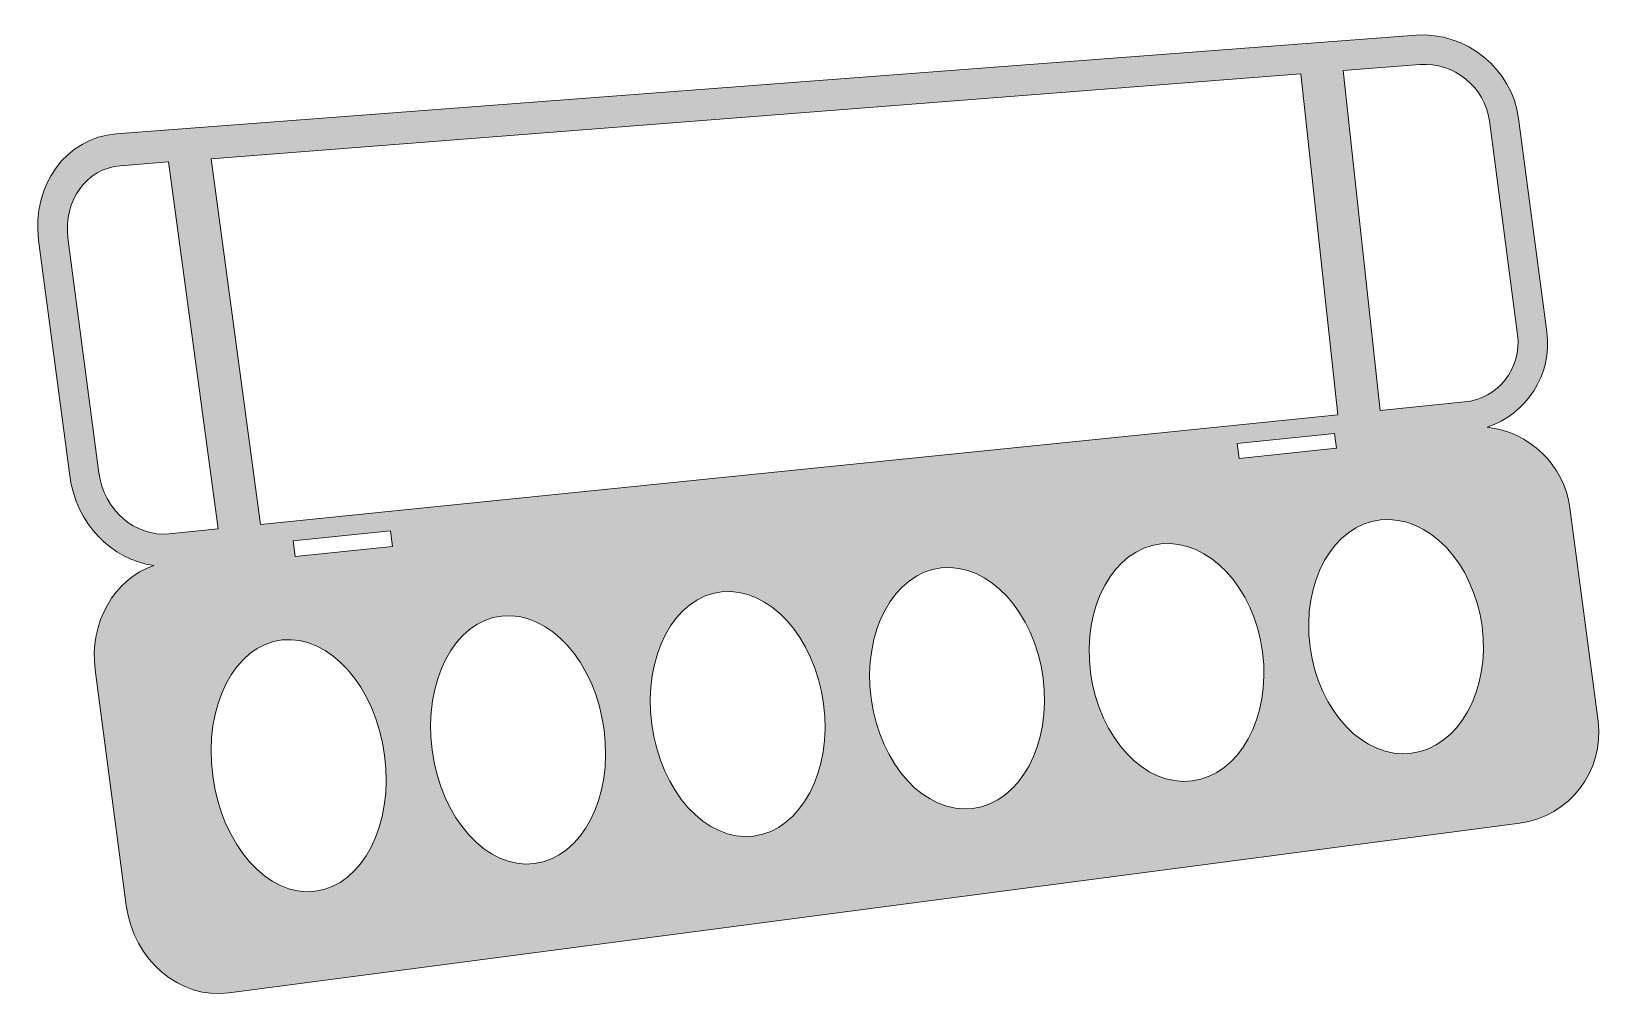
# Model space of a CAD drawing. Header units: inches. Extents: x 0 to 102, y 0 to 63.
import ezdxf

# ---------------------------------------------------------------- set-up
doc = ezdxf.new("R2010")
doc.units = ezdxf.units.IN
doc.header["$MEASUREMENT"] = 0
doc.layers.add('Layer 1', color=7, linetype='Continuous')

msp = doc.modelspace()

# ---------------------------------------------------------------- hatches: boundary and pattern name
at = {"layer": 'Layer 1', "true_color": 0x461566}
h = msp.add_hatch(color=209, dxfattribs=at)
h.dxf.hatch_style = 2
edge = h.paths.add_edge_path()
edge.add_spline(control_points=[(101.55, 17.73), (101.55, 17.73), (99.72, 31.62), (99.72, 31.62), (99.35, 34.43), (97.05, 36.57), (94.33, 36.87), (96.9, 37.72), (98.58, 40.27), (98.21, 43.08), (98.21, 43.08), (96.38, 56.96), (96.38, 56.96), (95.96, 60.19), (92.96, 62.62), (89.71, 62.38), (89.71, 62.38), (5.11, 55.96), (5.11, 55.96), (1.86, 55.71), (-0.41, 52.61), (0.06, 49.04), (0.06, 49.04), (2.08, 33.71), (2.08, 33.71), (2.49, 30.62), (4.82, 28.23), (7.55, 27.87), (4.98, 26.97), (3.34, 24.17), (3.74, 21.07), (3.74, 21.07), (5.76, 5.74), (5.76, 5.74), (6.23, 2.18), (9.24, -0.38), (12.47, 0.05), (12.47, 0.05), (96.46, 11.1), (96.46, 11.1), (99.69, 11.53), (101.97, 14.5), (101.55, 17.73)], knot_values=[0, 0, 0, 0, 1, 1, 1, 2, 2, 2, 3, 3, 3, 4, 4, 4, 5, 5, 5, 6, 6, 6, 7, 7, 7, 8, 8, 8, 9, 9, 9, 10, 10, 10, 11, 11, 11, 12, 12, 12, 13, 13, 13, 14, 14, 14, 14], degree=3, periodic=1)
edge = h.paths.add_edge_path()
edge.add_spline(control_points=[(89.96, 60.47), (92.17, 60.64), (94.19, 59), (94.48, 56.81), (94.48, 56.81), (96.31, 42.89), (96.31, 42.89), (96.6, 40.69), (95.05, 38.73), (92.85, 38.51), (92.85, 38.51), (87.37, 37.95), (87.37, 37.95), (87.37, 37.95), (84.96, 60.08), (84.96, 60.08), (84.96, 60.08), (89.96, 60.47), (89.96, 60.47)], knot_values=[0, 0, 0, 0, 1, 1, 1, 2, 2, 2, 3, 3, 3, 4, 4, 4, 5, 5, 5, 6, 6, 6, 6], degree=3, periodic=1)
h.paths.add_polyline_path([(82.2, 59.87), (84.62, 37.67), (14.5, 30.54), (11.28, 54.34)])
h.paths.add_polyline_path([(84.53, 35.5), (78.19, 34.84), (78.06, 35.81), (84.4, 36.46)])
edge = h.paths.add_edge_path()
edge.add_spline(control_points=[(3.98, 33.9), (3.98, 33.9), (1.97, 49.2), (1.97, 49.2), (1.65, 51.61), (3.18, 53.71), (5.39, 53.88), (5.39, 53.88), (8.52, 54.13), (8.52, 54.13), (8.52, 54.13), (11.75, 30.26), (11.75, 30.26), (11.75, 30.26), (8.54, 29.93), (8.54, 29.93), (6.34, 29.71), (4.3, 31.49), (3.98, 33.9)], knot_values=[0, 0, 0, 0, 1, 1, 1, 2, 2, 2, 3, 3, 3, 4, 4, 4, 5, 5, 5, 6, 6, 6, 6], degree=3, periodic=1)
edge = h.paths.add_edge_path()
edge.add_spline(control_points=[(18.06, 6.67), (14.97, 6.28), (11.99, 9.65), (11.39, 14.19), (10.79, 18.73), (12.81, 22.68), (15.91, 23.02), (19, 23.36), (21.99, 19.99), (22.58, 15.5), (23.17, 11.01), (21.15, 7.06), (18.06, 6.67)], knot_values=[0, 0, 0, 0, 1, 1, 1, 2, 2, 2, 3, 3, 3, 4, 4, 4, 4], degree=3, periodic=1)
h.paths.add_polyline_path([(16.75, 28.45), (16.62, 29.48), (22.95, 30.13), (23.09, 29.11)])
edge = h.paths.add_edge_path()
edge.add_spline(control_points=[(32.33, 8.47), (29.24, 8.08), (26.26, 11.39), (25.67, 15.87), (25.08, 20.34), (27.11, 24.25), (30.21, 24.58), (33.3, 24.92), (36.28, 21.61), (36.86, 17.18), (37.45, 12.76), (35.42, 8.85), (32.33, 8.47)], knot_values=[0, 0, 0, 0, 1, 1, 1, 2, 2, 2, 3, 3, 3, 4, 4, 4, 4], degree=3, periodic=1)
edge = h.paths.add_edge_path()
edge.add_spline(control_points=[(46.6, 10.26), (43.51, 9.87), (40.54, 13.13), (39.96, 17.55), (39.38, 21.96), (41.41, 25.81), (44.51, 26.15), (47.6, 26.49), (50.57, 23.22), (51.15, 18.86), (51.72, 14.5), (49.68, 10.65), (46.6, 10.26)], knot_values=[0, 0, 0, 0, 1, 1, 1, 2, 2, 2, 3, 3, 3, 4, 4, 4, 4], degree=3, periodic=1)
edge = h.paths.add_edge_path()
edge.add_spline(control_points=[(60.87, 12.06), (57.78, 11.67), (54.81, 14.88), (54.24, 19.23), (53.67, 23.57), (55.71, 27.37), (58.81, 27.71), (61.9, 28.05), (64.87, 24.84), (65.43, 20.54), (66, 16.24), (63.95, 12.44), (60.87, 12.06)], knot_values=[0, 0, 0, 0, 1, 1, 1, 2, 2, 2, 3, 3, 3, 4, 4, 4, 4], degree=3, periodic=1)
edge = h.paths.add_edge_path()
edge.add_spline(control_points=[(75.13, 13.85), (72.05, 13.46), (69.09, 16.62), (68.52, 20.9), (67.96, 25.19), (70.01, 28.94), (73.1, 29.27), (76.2, 29.61), (79.16, 26.45), (79.72, 22.22), (80.27, 17.99), (78.22, 14.24), (75.13, 13.85)], knot_values=[0, 0, 0, 0, 1, 1, 1, 2, 2, 2, 3, 3, 3, 4, 4, 4, 4], degree=3, periodic=1)
edge = h.paths.add_edge_path()
edge.add_spline(control_points=[(89.4, 15.65), (86.32, 15.26), (83.36, 18.36), (82.81, 22.58), (82.25, 26.8), (84.31, 30.5), (87.4, 30.84), (90.5, 31.17), (93.45, 28.07), (94, 23.9), (94.55, 19.73), (92.49, 16.03), (89.4, 15.65)], knot_values=[0, 0, 0, 0, 1, 1, 1, 2, 2, 2, 3, 3, 3, 4, 4, 4, 4], degree=3, periodic=1)

# ---------------------------------------------------------------- linework, layer by layer
at = {"layer": 'Layer 1', "lineweight": 0}
for points in [[(82.2, 59.87), (84.62, 37.67), (14.5, 30.54), (11.28, 54.34), (82.2, 59.87)], [(84.53, 35.5), (78.19, 34.84), (78.06, 35.81), (84.4, 36.46), (84.53, 35.5)], [(16.75, 28.45), (16.62, 29.48), (22.95, 30.13), (23.09, 29.11), (16.75, 28.45)]]:
    msp.add_lwpolyline(points, dxfattribs=at)
for points, knots in [([(101.55, 17.73), (101.55, 17.73), (99.72, 31.62), (99.72, 31.62), (99.35, 34.43), (97.05, 36.57), (94.33, 36.87), (96.9, 37.72), (98.58, 40.27), (98.21, 43.08), (98.21, 43.08), (96.38, 56.96), (96.38, 56.96), (95.96, 60.19), (92.96, 62.62), (89.71, 62.38), (89.71, 62.38), (5.11, 55.96), (5.11, 55.96), (1.86, 55.71), (-0.41, 52.61), (0.06, 49.04), (0.06, 49.04), (2.08, 33.71), (2.08, 33.71), (2.49, 30.62), (4.82, 28.23), (7.55, 27.87), (4.98, 26.97), (3.34, 24.17), (3.74, 21.07), (3.74, 21.07), (5.76, 5.74), (5.76, 5.74), (6.23, 2.18), (9.24, -0.38), (12.47, 0.05), (12.47, 0.05), (96.46, 11.1), (96.46, 11.1), (99.69, 11.53), (101.97, 14.5), (101.55, 17.73)], [0, 0, 0, 0, 1, 1, 1, 2, 2, 2, 3, 3, 3, 4, 4, 4, 5, 5, 5, 6, 6, 6, 7, 7, 7, 8, 8, 8, 9, 9, 9, 10, 10, 10, 11, 11, 11, 12, 12, 12, 13, 13, 13, 14, 14, 14, 14]), ([(89.96, 60.47), (92.17, 60.64), (94.19, 59), (94.48, 56.81), (94.48, 56.81), (96.31, 42.89), (96.31, 42.89), (96.6, 40.69), (95.05, 38.73), (92.85, 38.51), (92.85, 38.51), (87.37, 37.95), (87.37, 37.95), (87.37, 37.95), (84.96, 60.08), (84.96, 60.08), (84.96, 60.08), (89.96, 60.47), (89.96, 60.47)], [0, 0, 0, 0, 1, 1, 1, 2, 2, 2, 3, 3, 3, 4, 4, 4, 5, 5, 5, 6, 6, 6, 6]), ([(3.98, 33.9), (3.98, 33.9), (1.97, 49.2), (1.97, 49.2), (1.65, 51.61), (3.18, 53.71), (5.39, 53.88), (5.39, 53.88), (8.52, 54.13), (8.52, 54.13), (8.52, 54.13), (11.75, 30.26), (11.75, 30.26), (11.75, 30.26), (8.54, 29.93), (8.54, 29.93), (6.34, 29.71), (4.3, 31.49), (3.98, 33.9)], [0, 0, 0, 0, 1, 1, 1, 2, 2, 2, 3, 3, 3, 4, 4, 4, 5, 5, 5, 6, 6, 6, 6]), ([(89.4, 15.65), (86.32, 15.26), (83.36, 18.36), (82.81, 22.58), (82.25, 26.8), (84.31, 30.5), (87.4, 30.84), (90.5, 31.17), (93.45, 28.07), (94, 23.9), (94.55, 19.73), (92.49, 16.03), (89.4, 15.65)], [0, 0, 0, 0, 1, 1, 1, 2, 2, 2, 3, 3, 3, 4, 4, 4, 4]), ([(75.13, 13.85), (72.05, 13.46), (69.09, 16.62), (68.52, 20.9), (67.96, 25.19), (70.01, 28.94), (73.1, 29.27), (76.2, 29.61), (79.16, 26.45), (79.72, 22.22), (80.27, 17.99), (78.22, 14.24), (75.13, 13.85)], [0, 0, 0, 0, 1, 1, 1, 2, 2, 2, 3, 3, 3, 4, 4, 4, 4]), ([(60.87, 12.06), (57.78, 11.67), (54.81, 14.88), (54.24, 19.23), (53.67, 23.57), (55.71, 27.37), (58.81, 27.71), (61.9, 28.05), (64.87, 24.84), (65.43, 20.54), (66, 16.24), (63.95, 12.44), (60.87, 12.06)], [0, 0, 0, 0, 1, 1, 1, 2, 2, 2, 3, 3, 3, 4, 4, 4, 4]), ([(46.6, 10.26), (43.51, 9.87), (40.54, 13.13), (39.96, 17.55), (39.38, 21.96), (41.41, 25.81), (44.51, 26.15), (47.6, 26.49), (50.57, 23.22), (51.15, 18.86), (51.72, 14.5), (49.68, 10.65), (46.6, 10.26)], [0, 0, 0, 0, 1, 1, 1, 2, 2, 2, 3, 3, 3, 4, 4, 4, 4]), ([(32.33, 8.47), (29.24, 8.08), (26.26, 11.39), (25.67, 15.87), (25.08, 20.34), (27.11, 24.25), (30.21, 24.58), (33.3, 24.92), (36.28, 21.61), (36.86, 17.18), (37.45, 12.76), (35.42, 8.85), (32.33, 8.47)], [0, 0, 0, 0, 1, 1, 1, 2, 2, 2, 3, 3, 3, 4, 4, 4, 4]), ([(18.06, 6.67), (14.97, 6.28), (11.99, 9.65), (11.39, 14.19), (10.79, 18.73), (12.81, 22.68), (15.91, 23.02), (19, 23.36), (21.99, 19.99), (22.58, 15.5), (23.17, 11.01), (21.15, 7.06), (18.06, 6.67)], [0, 0, 0, 0, 1, 1, 1, 2, 2, 2, 3, 3, 3, 4, 4, 4, 4])]:
    msp.add_open_spline(points, degree=3, knots=knots, dxfattribs=at)

doc.saveas('drawing.dxf')
